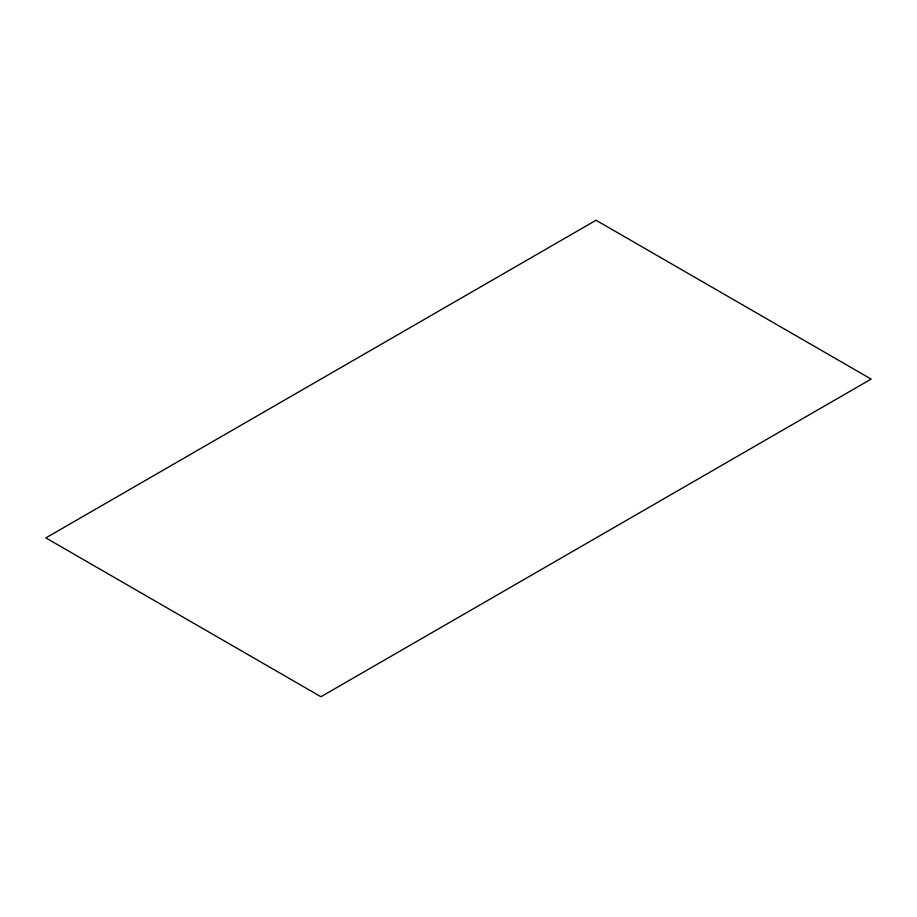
<?xml version="1.0" encoding="UTF-8"?>
<svg xmlns="http://www.w3.org/2000/svg" width="917" height="917" viewBox="0 0 917 917"><rect width="100%" height="100%" fill="white"/><g stroke="black" fill="none" stroke-linecap="round" stroke-linejoin="round"><path stroke-width="1.38" d="M596.05 220.263L45.85 537.912L320.95 696.737L871.15 379.088L596.05 220.263"/></g></svg>
